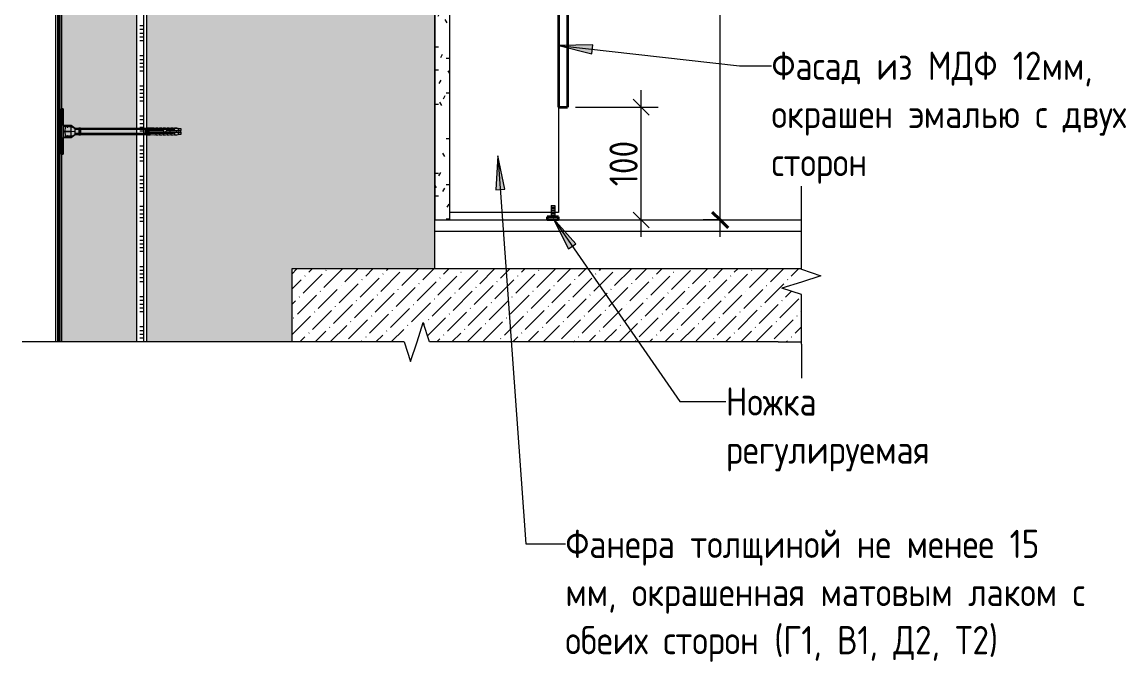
# Model space of a CAD drawing. Header units: millimetres. Extents: x 706 to 61221, y -16940 to 17865.
# Drawn here: x 6776 to 8243, y 1240 to 2090 of the extents above; entities that cross this region are included whole.
import ezdxf

# ---------------------------------------------------------------- set-up
doc = ezdxf.new("R2010")
doc.units = ezdxf.units.MM
for name, color, linetype, lineweight in [('Аннотация', 7, 'Continuous', 20), ('Размеры', 7, 'Continuous', 9), ('Размеры-15', 7, 'Continuous', 9), ('ТН_Крепеж', 7, 'Continuous', 20), ('Узлы', 7, 'Continuous', 20)]:
    doc.layers.add(name, color=color, linetype=linetype, lineweight=lineweight)
doc.layers.add('Линии', color=7, linetype='Continuous', lineweight=9, true_color=0x00a600)
doc.layers.add('Откосы оконные_dwg', color=7, linetype='Continuous', lineweight=9, true_color=0x767676)
doc.styles.add('GOST Common_1', font='GOST_Common.ttf', dxfattribs={"width": 0.9, "height": 37.5})
doc.styles.add('GOST Common_2', font='GOST_Common.ttf', dxfattribs={"width": 0.9, "height": 37.5})
doc.dimstyles.new('ADSK_Основной_2_5_мм', dxfattribs={"dimscale": 304.8, "dimtxt": 37.714312, "dimasz": 0.069587, "dimexe": 0.073819, "dimexo": 0.073819, "dimgap": 0.014764, "dimtad": 1, "dimrnd": 0.01, "dimdsep": 46, "dimtxsty": 'GOST Common_1', "dimblk1": 'OBLIQUE', "dimblk2": 'OBLIQUE', "dimsah": 1, "dimcen": 0.09, "dimdle": 0.073819, "dimazin": 2, "dimtfac": 1, "dimtdec": 4, "dimtix": 1, "dimtmove": 0, "dimatfit": 3, "dimfxl": 1, "dimtvp": 1, "dimtolj": 1, "dimtzin": 0, "dimlwd": 20, "dimlwe": 20, "dimarcsym": 2})
doc.dimstyles.new('ADSK_Основной_2_5_мм_Округление_до_1_мм_1', dxfattribs={"dimscale": 304.8, "dimtxt": 37.714312, "dimasz": 0.069587, "dimexe": 0.073819, "dimexo": 0.073819, "dimgap": 0.014764, "dimtad": 1, "dimdec": 0, "dimdsep": 46, "dimtxsty": 'GOST Common_1', "dimblk1": 'OBLIQUE', "dimblk2": 'OBLIQUE', "dimsah": 1, "dimcen": 0.09, "dimdle": 0.073819, "dimazin": 2, "dimtfac": 1, "dimtdec": 4, "dimtix": 1, "dimtmove": 0, "dimatfit": 3, "dimfxl": 1, "dimtvp": 1, "dimtolj": 1, "dimtzin": 0, "dimlwd": 20, "dimlwe": 20, "dimarcsym": 2})

# ---------------------------------------------------------------- blocks, each defined once
blk = doc.blocks.new('Откосы оконные_dwg_Фасадный держатель_низ-4293964-Подиумы')
at = {"layer": 'ТН_Крепеж'}
for p, q in [((1956.5, 4677.1), (1957, 4677.2)), ((1956.5, 4668.9), (1957, 4668.9)), ((1957.5, 4677.2), (1958, 4677.2)), ((1957.5, 4668.9), (1958, 4668.9)), ((1958.5, 4677.2), (1959, 4677.2)), ((1958.5, 4668.8), (1959, 4668.8)), ((1959.5, 4677.3), (1960, 4677.3)), ((1959.5, 4668.8), (1960, 4668.8)), ((1959.7, 4672), (1977.5, 4672)), ((1987, 4670.5), (1987, 4675.5))]:
    blk.add_line(p, q, dxfattribs=at)
at = {"layer": 'ТН_Крепеж', "flags": 128}
for points in [[(1956, 4677.1), (1954, 4677), (1954, 4669), (1956, 4669)], [(1957.5, 4674.2), (1957.5, 4677.5), (1957, 4677.5), (1957, 4668.5), (1957.5, 4668.5), (1957.5, 4671.9)], [(1958.5, 4674.5), (1958.5, 4677.5), (1958, 4677.5), (1958, 4674.4)], [(1958, 4671.6), (1958, 4668.5), (1958.5, 4668.5), (1958.5, 4671.5)], [(1959.5, 4674.2), (1959.5, 4677.5), (1959, 4677.5), (1959, 4674.4)], [(1959, 4671.6), (1959, 4668.5), (1959.5, 4668.5), (1959.5, 4671.9)], [(1983, 4677), (1981, 4677.5), (1978, 4677.5), (1978, 4674), (1959.7, 4674)], [(1960.5, 4674), (1960.5, 4677.5), (1960, 4677.5), (1960, 4674)], [(1960, 4672), (1960, 4668.5), (1960.5, 4668.5), (1960.5, 4672)], [(1960.5, 4677.3), (1966, 4677.5), (1968, 4677)], [(1960.5, 4668.8), (1966, 4668.5), (1968, 4669)], [(1968, 4674), (1968, 4677.5), (1971, 4677.5), (1973, 4677)], [(1968, 4672), (1968, 4668.5), (1971, 4668.5), (1973, 4669)], [(1973, 4674), (1973, 4677.5), (1976, 4677.5), (1978, 4677)], [(1973, 4672), (1973, 4668.5), (1976, 4668.5), (1978, 4669)], [(1978, 4671), (1978, 4668.5), (1981, 4668.5), (1983, 4669)], [(1993, 4674), (1993, 4677.5), (1996, 4677.5), (1998, 4677), (1998, 4674), (1982, 4674)], [(1982.5, 4672), (1998, 4672), (1998, 4669), (2002, 4669.5), (2002, 4671.5), (2001.5, 4672), (2001.5, 4674), (2002, 4674.5), (2002, 4676.5), (1998, 4677)], [(1983, 4674), (1983, 4677.5), (1986, 4677.5), (1988, 4677)], [(1983, 4672), (1983, 4668.5), (1986, 4668.5), (1988, 4669)], [(1988, 4674), (1988, 4677.5), (1991, 4677.5), (1993, 4677)], [(1988, 4672), (1988, 4668.5), (1991, 4668.5), (1993, 4669)], [(1993, 4672), (1993, 4668.5), (1996, 4668.5), (1998, 4669)], [(1998, 4671), (1999, 4671), (1999, 4675), (1998, 4675)], [(1999, 4674.5), (2000.5, 4674.5), (2000.5, 4674), (2001.5, 4674)], [(1999, 4671.5), (2000.5, 4671.5), (2000.5, 4672), (2001.5, 4672)]]:
    blk.add_lwpolyline(points, dxfattribs=at)
blk.add_lwpolyline([(1956, 4668.5), (1956.5, 4668.5), (1956.5, 4677.5), (1956, 4677.5)], close=True, dxfattribs=at)
at = {"layer": 'ТН_Крепеж'}
for centre, radius, start, end in [((1958.5, 4673), 1.5, 41.8103, 318.1897), ((1959.7, 4673), 1, 90, 270), ((1980, 4672.6), 2.56, 191.9545, 348.0455), ((1980, 4674), 2, 180, 0)]:
    blk.add_arc(centre, radius, start, end, dxfattribs=at)
blk = doc.blocks.new('Откосы оконные_dwg_Фасадный держатель_верх-4293965-Подиумы')
at = {"layer": 'ТН_Крепеж'}
for p, q in [((1855.8, 4673.5), (1855.8, 4680)), ((1855.8, 4666), (1855.8, 4672.5)), ((1866.3, 4677), (1866.8, 4677)), ((1866.3, 4669), (1866.8, 4669)), ((1867.3, 4677), (1867.8, 4677)), ((1867.3, 4669), (1867.8, 4669))]:
    blk.add_line(p, q, dxfattribs=at)
at = {"layer": 'ТН_Крепеж', "flags": 128}
for points in [[(1844.8, 4643), (1842.8, 4643), (1842.8, 4703), (1844.8, 4703)], [(1865.8, 4668.5), (1866.3, 4668.5), (1866.3, 4677.5), (1865.8, 4677.5)], [(1866.8, 4668.5), (1867.3, 4668.5), (1867.3, 4677.5), (1866.8, 4677.5)], [(1867.8, 4668.5), (1868.3, 4668.5), (1868.3, 4677.5), (1867.8, 4677.5)]]:
    blk.add_lwpolyline(points, close=True, dxfattribs=at)
for points in [[(1844.8, 4665), (1855.8, 4665), (1860.8, 4669), (1860.8, 4677), (1855.8, 4681), (1844.8, 4681)], [(1844.8, 4680), (1855.8, 4680), (1860.8, 4677), (1865.8, 4677)], [(1844.8, 4673.5), (1855.8, 4673.5), (1860.8, 4673), (1855.8, 4672.5), (1844.8, 4672.5)], [(1844.8, 4666), (1855.8, 4666), (1860.8, 4669), (1865.8, 4669)]]:
    blk.add_lwpolyline(points, dxfattribs=at)
blk = doc.blocks.new('Откосы оконные_dwg__U17-4293966-Подиумы')
at = {"layer": 'ТН_Крепеж'}
for p, q in [((1868.3, 4677), (1954, 4677)), ((1868.3, 4669), (1954, 4669))]:
    blk.add_line(p, q, dxfattribs=at)
at = {"layer": 'ТН_Крепеж', "color": 8, "true_color": 0x767676, "flags": 128}
blk.add_lwpolyline([(1842.8, 4643), (1844.8, 4643), (1844.8, 4665), (1855.8, 4665), (1860.8, 4669), (1865.8, 4669), (1865.8, 4668.5), (1866.3, 4668.5), (1866.3, 4669), (1866.8, 4669), (1866.8, 4668.5), (1867.3, 4668.5), (1867.3, 4669), (1867.8, 4669), (1867.8, 4668.5), (1868.3, 4668.5), (1868.3, 4669), (1954, 4669), (1956, 4669), (1956, 4668.5), (1956.5, 4668.5), (1956.5, 4668.9), (1957, 4668.9), (1957, 4668.5), (1957.5, 4668.5), (1957.5, 4668.9), (1958, 4668.9), (1958, 4668.5), (1958.5, 4668.5), (1958.5, 4668.8), (1959, 4668.8), (1959, 4668.5), (1959.5, 4668.5), (1959.5, 4668.8), (1960, 4668.8), (1960, 4668.5), (1960.5, 4668.5), (1960.5, 4668.8), (1966, 4668.5), (1968, 4669), (1968, 4668.5), (1971, 4668.5), (1973, 4669), (1973, 4668.5), (1976, 4668.5), (1978, 4669), (1978, 4668.5), (1981, 4668.5), (1983, 4669), (1983, 4668.5), (1986, 4668.5), (1988, 4669), (1988, 4668.5), (1991, 4668.5), (1993, 4669), (1993, 4668.5), (1996, 4668.5), (1998, 4669), (2002, 4669.5), (2002, 4671.5), (2001.5, 4672), (2001.5, 4674), (2002, 4674.5), (2002, 4676.5), (1998, 4677), (1996, 4677.5), (1993, 4677.5), (1993, 4677), (1991, 4677.5), (1988, 4677.5), (1988, 4677), (1986, 4677.5), (1983, 4677.5), (1983, 4677), (1981, 4677.5), (1978, 4677.5), (1978, 4677), (1976, 4677.5), (1973, 4677.5), (1973, 4677), (1971, 4677.5), (1968, 4677.5), (1968, 4677), (1966, 4677.5), (1960.5, 4677.3), (1960.5, 4677.5), (1960, 4677.5), (1960, 4677.3), (1959.5, 4677.3), (1959.5, 4677.5), (1959, 4677.5), (1959, 4677.2), (1958.5, 4677.2), (1958.5, 4677.5), (1958, 4677.5), (1958, 4677.2), (1957.5, 4677.2), (1957.5, 4677.5), (1957, 4677.5), (1957, 4677.2), (1956.5, 4677.1), (1956.5, 4677.5), (1956, 4677.5), (1956, 4677.1), (1954, 4677), (1868.3, 4677), (1868.3, 4677.5), (1867.8, 4677.5), (1867.8, 4677), (1867.3, 4677), (1867.3, 4677.5), (1866.8, 4677.5), (1866.8, 4677), (1866.3, 4677), (1866.3, 4677.5), (1865.8, 4677.5), (1865.8, 4677), (1860.8, 4677), (1855.8, 4681), (1844.8, 4681), (1844.8, 4703), (1842.8, 4703)], close=True, dxfattribs=at)
at = {"layer": 'ТН_Крепеж', "flags": 128}
for points in [[(1850.3, 4679), (1847.8, 4679), (1847.3, 4673), (1847.8, 4667), (1850.3, 4667)], [(1851.3, 4667), (1857.4, 4667), (1860.8, 4669), (1860.8, 4670.5), (1991.5, 4670.5), (1996.5, 4673), (1991.5, 4675.5), (1860.8, 4675.5), (1860.8, 4677), (1857.4, 4679), (1851.3, 4679)]]:
    blk.add_lwpolyline(points, dxfattribs=at)
at = {"layer": 'ТН_Крепеж'}
for centre, start, end in [((1850.8, 4679), 180, 0), ((1850.8, 4667), 0, 180)]:
    blk.add_arc(centre, 0.5, start, end, dxfattribs=at)
for name in ['Откосы оконные_dwg_Фасадный держатель_верх-4293965-Подиумы', 'Откосы оконные_dwg_Фасадный держатель_низ-4293964-Подиумы']:
    blk.add_blockref(name, (0, 0))
blk = doc.blocks.new('ADSK_Обрыв_Линия - По умолчанию-V11-Подиумы')
at = {"layer": 'Узлы'}
for p, q in [((66.4, 1665.3), (-396.7, 1665.3)), ((563.3, 1665.3), (99.8, 1665.3))]:
    blk.add_line(p, q, dxfattribs=at)
blk = doc.blocks.new('ADSK_Обрыв_Линия - По умолчанию-5822334-Подиумы')
at = {"layer": 'Узлы'}
for p, q in [((594.3, 1761.8), (594.3, 1827.4)), ((594.3, 1662.4), (594.3, 1728.4))]:
    blk.add_line(p, q, dxfattribs=at)
blk = doc.blocks.new('DIMBLOCK18-Подиумы')
at = {"layer": 'Размеры-15', "lineweight": 20, "transparency": 16777216}
for p, q in [((7703.5, 1804.9), (7703.5, 2689.9)), ((7703.5, 2667.4), (7533.3, 2667.4)), ((7703.5, 2667.4), (7726, 2667.4)), ((7703.5, 1827.4), (7681, 1827.4)), ((7703.5, 1827.4), (7711, 1827.4))]:
    blk.add_line(p, q, dxfattribs=at)
at = {"layer": 'Размеры-15', "lineweight": 40, "transparency": 16777216}
for p, q in [((7703.5, 2667.4), (7692.9, 2678)), ((7703.5, 2667.4), (7714.1, 2656.8)), ((7703.5, 1827.4), (7692.9, 1838)), ((7703.5, 1827.4), (7714.1, 1816.8))]:
    blk.add_line(p, q, dxfattribs=at)
at = {"layer": 'Размеры-15', "color": 0, "lineweight": 20, "transparency": 16777216, "insert": (7650, 2158), "char_height": 37.5, "width": 214.78, "attachment_point": 1, "rotation": 90, "line_spacing_factor": 1.022761, "style": 'GOST Common_1'}
blk.add_mtext('840...940', dxfattribs=at)
blk = doc.blocks.new('_Oblique')
at = {"color": 0, "linetype": 'ByBlock', "lineweight": -2}
blk.add_line((-0.5, -0.5), (0.5, 0.5), dxfattribs=at)
blk = doc.blocks.new('DIMBLOCK84-Подиумы')
at = {"layer": 'Defpoints', "color": 0, "transparency": 16777216}
for p in [(7488.8, 1977.4), (7598.5, 1977.4), (7583.5, 1827.4)]:
    blk.add_point(p, dxfattribs=at)
at = {"layer": 'Размеры', "color": 0, "lineweight": 20, "transparency": 16777216}
for p, q in [((7598.5, 1804.9), (7598.5, 1999.9)), ((7511.3, 1977.4), (7621, 1977.4)), ((7606, 1827.4), (7621, 1827.4))]:
    blk.add_line(p, q, dxfattribs=at)
at = {"layer": 'Размеры', "color": 0, "lineweight": 20, "transparency": 16777216, "xscale": 21.21, "yscale": 21.21, "zscale": 21.21}
for p, rotation in [((7598.5, 1977.4), 90), ((7598.5, 1827.4), 270)]:
    blk.add_blockref('_Oblique', p, dxfattribs=dict(at, rotation=rotation))
at = {"layer": 'Размеры', "color": 0, "lineweight": 20, "transparency": 16777216, "insert": (7575.2, 1902.4), "char_height": 37.5, "width": 76.707, "attachment_point": 5, "rotation": 90, "style": 'GOST Common_1'}
blk.add_mtext('\\A1;100', dxfattribs=at)

msp = doc.modelspace()

# ---------------------------------------------------------------- hatches: boundary and pattern name
at = {"layer": 'Аннотация', "lineweight": 9}
for points in [[(7488.997, 2059.176), (7533.058, 2048.282), (7534.376, 2060.057)], [(7408.236, 1912.7), (7405.535, 1867.392), (7417.353, 1868.237)], [(7481.433, 1829.329), (7502.226, 1788.984), (7511.96, 1795.741)]]:
    msp.add_hatch(color=256, dxfattribs=at).paths.add_polyline_path(points)
at = {"layer": 'Узлы', "true_color": 0xffffff}
for points in [[(6828.118, 1665.328), (6928.118, 1665.328), (6928.118, 3016.698), (6828.118, 3016.698), (6828.118, 2835.479)], [(6941.087, 1665.328), (7134.118, 1665.328), (7134.118, 1762.445), (7324.118, 1762.445), (7324.118, 3016.698), (7098.868, 3016.698), (7090.618, 2990.718), (7065.475, 3016.698), (6941.087, 3016.698), (6941.087, 2835.479)]]:
    msp.add_hatch(color=7, dxfattribs=at).paths.add_polyline_path(points)
at = {"layer": 'Узлы', "lineweight": 9}
h = msp.add_hatch(dxfattribs=at)
h.set_pattern_fill('FP_4', color=256, style=0, pattern_type=2)
h.set_pattern_definition([(0, (7217.277, 0), (60.96, 15.24), [5.029, -40.691, 5.029, -40.691, -243.84]), (0, (7217.277, 0), (60.96, 15.24), [-91.44, 5.029, -86.411, 5.029, -40.691, -106.68]), (0, (7217.277, 0), (60.96, 15.24), [-228.6, 5.029, -25.451, 5.029, -71.171]), (120, (7240.137, 7.62), (-43.67823, 45.17291), [5.029, -40.691, 5.029, -40.691, -243.84]), (120, (7240.137, 7.62), (-43.67823, 45.17291), [-91.44, 5.029, -86.411, 5.029, -40.691, -106.68]), (120, (7240.137, 7.62), (-43.67823, 45.17291), [-228.6, 5.029, -25.451, 5.029, -71.171]), (240, (7247.757, 38.1), (-17.28177, -60.41291), [5.029, -40.691, 5.029, -40.691, -243.84]), (240, (7247.757, 38.1), (-17.28177, -60.41291), [-91.44, 5.029, -86.411, 5.029, -40.691, -106.68]), (240, (7247.757, 38.1), (-17.28177, -60.41291), [-228.6, 5.029, -25.451, 5.029, -71.171])])
h.paths.add_polyline_path([(7324.118, 1827.445), (7344.118, 1827.445), (7344.118, 2666.424), (7324.118, 2666.424), (7324.118, 2485.328)])
h = msp.add_hatch(dxfattribs=at)
h.set_pattern_fill('FP_8', color=256, style=0, pattern_type=2)
h.set_pattern_definition([(45, (7217.277, 0), (7.57736, 27.78223), [35.719, -7.144, 0.50292, -6.641])])
h.paths.add_polyline_path([(7324.118, 1665.328), (7811.618, 1665.328), (7811.618, 1728.445), (7785.637, 1736.695), (7811.618, 1761.837), (7811.618, 1762.445), (7134.118, 1762.445), (7134.118, 1665.328), (7283.725, 1665.328), (7308.868, 1691.309), (7317.118, 1665.328)])

# ---------------------------------------------------------------- linework, layer by layer
at = {"layer": 'Аннотация', "lineweight": 9}
for p, q in [((7534.376, 2060.057), (7488.997, 2059.176)), ((7488.997, 2059.176), (7533.058, 2048.282)), ((7488.997, 2059.176), (7729.533, 2032.246)), ((7533.058, 2048.282), (7534.376, 2060.057)), ((7729.533, 2032.246), (7771.939, 2032.246)), ((7408.236, 1912.7), (7405.535, 1867.392)), ((7417.353, 1868.237), (7408.236, 1912.7)), ((7408.236, 1912.7), (7445.087, 1397.016)), ((7405.535, 1867.392), (7417.353, 1868.237)), ((7481.433, 1829.329), (7502.226, 1788.984)), ((7511.96, 1795.741), (7481.433, 1829.329)), ((7481.433, 1829.329), (7650.212, 1586.182)), ((7502.226, 1788.984), (7511.96, 1795.741)), ((7650.212, 1586.182), (7711.259, 1586.182)), ((7445.087, 1397.016), (7497.901, 1397.016))]:
    msp.add_line(p, q, dxfattribs=at)
at = {"layer": 'Аннотация'}
for p, q in [((7811.618, 1827.445), (7811.618, 1872.445)), ((7811.618, 1761.837), (7837.613, 1753.391)), ((7811.618, 1761.837), (7837.613, 1753.391)), ((7837.613, 1753.391), (7811.618, 1744.945)), ((7837.613, 1753.391), (7811.618, 1744.945)), ((7811.618, 1744.945), (7785.637, 1736.695)), ((7811.618, 1728.445), (7785.637, 1736.695)), ((7811.618, 1728.445), (7785.637, 1736.695)), ((7300.618, 1665.328), (7308.868, 1691.309)), ((7317.118, 1665.328), (7308.868, 1691.309)), ((7317.118, 1665.328), (7308.868, 1691.309)), ((6820.618, 1665.328), (6775.618, 1665.328)), ((7283.725, 1665.328), (7292.171, 1639.333)), ((7283.725, 1665.328), (7292.171, 1639.333)), ((7292.171, 1639.333), (7300.618, 1665.328)), ((7292.171, 1639.333), (7300.618, 1665.328)), ((7780.618, 1665.328), (7811.618, 1665.328)), ((7811.618, 1662.445), (7811.618, 1617.445))]:
    msp.add_line(p, q, dxfattribs=at)
at = {"layer": 'Линии', "color": 7}
for p, q in [((6820.618, 1665.328), (6820.618, 3016.698)), ((6823.118, 1665.328), (6823.118, 3016.698)), ((6824.118, 3016.698), (6824.118, 1665.328)), ((6826.118, 1665.328), (6826.118, 3016.698)), ((6828.118, 3016.698), (6828.118, 1665.328)), ((6928.118, 1665.328), (6928.118, 3016.698)), ((6941.087, 3016.698), (6941.087, 1665.328)), ((7324.118, 1762.445), (7324.118, 2667.445)), ((7488.752, 1977.445), (7488.752, 1837.445)), ((7488.752, 1837.445), (7344.118, 1837.445)), ((7478.752, 1846.445), (7478.752, 1831.445)), ((7478.752, 1846.445), (7483.752, 1846.445)), ((7478.752, 1844.445), (7483.752, 1844.445)), ((7478.752, 1842.445), (7483.752, 1842.445)), ((7478.752, 1840.445), (7483.752, 1840.445)), ((7478.752, 1838.445), (7483.752, 1838.445)), ((7478.752, 1836.445), (7483.752, 1836.445)), ((7478.752, 1834.445), (7483.752, 1834.445)), ((7483.752, 1846.445), (7483.752, 1831.445)), ((7811.618, 1762.445), (7134.118, 1762.445)), ((7134.118, 1762.445), (7134.118, 1665.328))]:
    msp.add_line(p, q, dxfattribs=at)
at = {"layer": 'Линии', "color": 7, "lineweight": 20}
for p, q in [((6937.118, 3016.698), (6937.118, 1665.328)), ((7324.118, 2666.424), (7324.118, 1827.445)), ((7344.118, 1827.445), (7344.118, 2485.328)), ((6937.118, 2085.328), (6932.118, 2085.328)), ((6937.118, 2080.328), (6932.118, 2080.328)), ((6937.118, 2075.328), (6932.118, 2075.328)), ((6937.118, 2070.328), (6932.118, 2070.328)), ((6937.118, 2065.328), (6932.118, 2065.328)), ((6937.118, 2045.328), (6932.118, 2045.328)), ((6937.118, 2040.328), (6932.118, 2040.328)), ((6937.118, 2035.328), (6932.118, 2035.328)), ((6937.118, 2030.328), (6932.118, 2030.328)), ((6937.118, 2025.328), (6932.118, 2025.328)), ((6937.118, 2005.328), (6932.118, 2005.328)), ((6937.118, 2000.328), (6932.118, 2000.328)), ((6937.118, 1995.328), (6932.118, 1995.328)), ((6937.118, 1990.328), (6932.118, 1990.328)), ((6937.118, 1985.328), (6932.118, 1985.328)), ((6937.118, 1965.328), (6932.118, 1965.328)), ((6937.118, 1960.328), (6932.118, 1960.328)), ((6937.118, 1955.328), (6932.118, 1955.328)), ((6937.118, 1950.328), (6932.118, 1950.328)), ((6937.118, 1945.328), (6932.118, 1945.328)), ((6937.118, 1925.328), (6932.118, 1925.328)), ((6937.118, 1920.328), (6932.118, 1920.328)), ((6937.118, 1915.328), (6932.118, 1915.328)), ((6937.118, 1910.328), (6932.118, 1910.328)), ((6937.118, 1905.328), (6932.118, 1905.328)), ((6937.118, 1885.328), (6932.118, 1885.328)), ((6937.118, 1880.328), (6932.118, 1880.328)), ((6937.118, 1875.328), (6932.118, 1875.328)), ((6937.118, 1870.328), (6932.118, 1870.328)), ((6937.118, 1865.328), (6932.118, 1865.328)), ((6937.118, 1845.328), (6932.118, 1845.328)), ((6937.118, 1840.328), (6932.118, 1840.328)), ((6937.118, 1835.328), (6932.118, 1835.328)), ((6937.118, 1830.328), (6932.118, 1830.328)), ((6937.118, 1825.328), (6932.118, 1825.328)), ((7324.118, 1827.445), (7344.118, 1827.445)), ((7324.118, 1827.445), (7811.618, 1827.445)), ((6937.118, 1805.328), (6932.118, 1805.328)), ((7324.118, 1812.445), (7811.618, 1812.445)), ((6937.118, 1800.328), (6932.118, 1800.328)), ((6937.118, 1795.328), (6932.118, 1795.328)), ((6937.118, 1790.328), (6932.118, 1790.328)), ((6937.118, 1785.328), (6932.118, 1785.328)), ((6937.118, 1765.328), (6932.118, 1765.328)), ((6937.118, 1760.328), (6932.118, 1760.328)), ((6937.118, 1755.328), (6932.118, 1755.328)), ((6937.118, 1750.328), (6932.118, 1750.328)), ((6937.118, 1745.328), (6932.118, 1745.328)), ((6937.118, 1725.328), (6932.118, 1725.328)), ((6937.118, 1720.328), (6932.118, 1720.328)), ((6937.118, 1715.328), (6932.118, 1715.328)), ((6937.118, 1710.328), (6932.118, 1710.328)), ((6937.118, 1705.328), (6932.118, 1705.328)), ((6937.118, 1685.328), (6932.118, 1685.328)), ((6937.118, 1680.328), (6932.118, 1680.328)), ((6937.118, 1675.328), (6932.118, 1675.328)), ((6937.118, 1670.328), (6932.118, 1670.328))]:
    msp.add_line(p, q, dxfattribs=at)
at = {"layer": 'Линии', "color": 7, "lineweight": 35}
for p, q in [((7488.752, 2277.445), (7488.752, 1977.445)), ((7500.752, 2277.445), (7500.752, 1977.445)), ((7488.752, 1977.445), (7500.752, 1977.445)), ((7488.752, 1831.445), (7473.752, 1831.445)), ((7473.752, 1831.445), (7473.752, 1827.445)), ((7488.752, 1827.445), (7473.752, 1827.445)), ((7488.752, 1827.445), (7488.752, 1831.445))]:
    msp.add_line(p, q, dxfattribs=at)
at = {"layer": 'Линии', "color": 251, "lineweight": 20, "true_color": 0x666666}
msp.add_line((7324.118, 1827.445), (7344.118, 1827.445), dxfattribs=at)

# ---------------------------------------------------------------- block references
at = {"layer": 'Откосы оконные_dwg', "color": 7, "lineweight": 20}
msp.add_blockref('Откосы оконные_dwg__U17-4293966-Подиумы', (4985.294, -2727.933), dxfattribs=at)
at = {"layer": 'Узлы'}
for name in ['ADSK_Обрыв_Линия - По умолчанию-5822334-Подиумы', 'ADSK_Обрыв_Линия - По умолчанию-V11-Подиумы']:
    msp.add_blockref(name, (7217.277, 0), dxfattribs=at)

# ---------------------------------------------------------------- texts
at = {"layer": 'Аннотация', "lineweight": 9, "char_height": 37.5, "attachment_point": 1, "line_spacing_factor": 1.022766, "style": 'GOST Common_2'}
for s, insert, width in [('\\pxt1.44,2.88,4.32,5.76,7.2,8.64,10.08,11.52,12.96,14.4,15.84,17.28,18.72,20.16,21.6,23.04,24.48,25.92,27.36,28.8,30.24,31.68,33.12,34.56,36,37.44,38.88,40.32,41.76,43.2,44.64,46.08;{Фасад из МДФ 12мм, окрашен эмалью с двух сторон }', (7771.939, 2051.025), 499.23), ('\\pxt1.44,2.88,4.32,5.76,7.2,8.64,10.08,11.52,12.96,14.4,15.84,17.28,18.72,20.16,21.6,23.04,24.48,25.92,27.36,28.8,30.24,31.68,33.12,34.56,36,37.44,38.88,40.32,41.76,43.2,44.64,46.08;{Ножка регулируемая}', (7711.259, 1604.961), 310.77), ('\\pxt1.44,2.88,4.32,5.76,7.2,8.64,10.08,11.52,12.96,14.4,15.84,17.28,18.72,20.16,21.6,23.04,24.48,25.92,27.36,28.8,30.24,31.68,33.12,34.56,36,37.44,38.88,40.32,41.76,43.2,44.64,46.08;{Фанера толщиной не менее 15 мм, окрашенная матовым лаком с обеих сторон (Г1, В1, Д2, Т2)}', (7497.901, 1415.795), 709.965)]:
    msp.add_mtext(s, dxfattribs=dict(at, insert=insert, width=width))

# ---------------------------------------------------------------- dimensions: what is measured, and where the dimension line sits
at = {"layer": 'Размеры', "lineweight": 20}
for base, p1, p2, text, dimstyle, override, picture, middle in [((7703.495, 2667.445), (7688.497, 1827.445), (7510.752, 2667.445), '840...940', 'ADSK_Основной_2_5_мм_Округление_до_1_мм_1', {"dimpost": '<>', "dimfxl": 858.599606}, 'DIMBLOCK18-Подиумы', (7680.245, 2247.445)), ((7598.495, 1977.445), (7583.497, 1827.445), (7488.752, 1977.445), '100', 'ADSK_Основной_2_5_мм', {"dimpost": '<>', "dimfxl": 177.416499}, 'DIMBLOCK84-Подиумы', (7575.245, 1902.445))]:
    dim = msp.add_linear_dim(base=base, p1=p1, p2=p2, angle=90, text=text, dimstyle=dimstyle, override=override, dxfattribs=at)
    dim.commit()
    dim.dimension.update_dxf_attribs({"geometry": picture, "text_midpoint": middle})

doc.saveas('drawing.dxf')
